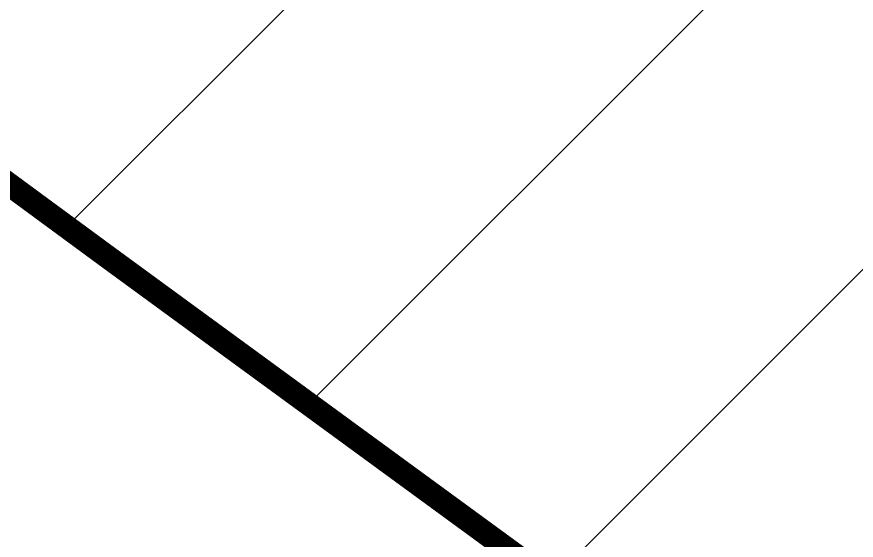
# Model space of a CAD drawing. Header units: metres. Extents: x 284258 to 323604, y 7393143 to 7451144.
# Drawn here: x 302977.33 to 302986.31, y 7440805.36 to 7440810.96 of the extents above; entities that cross this region are included whole.
import ezdxf

# ---------------------------------------------------------------- set-up
doc = ezdxf.new("R2010")
doc.units = ezdxf.units.M
doc.layers.add('DESAPROPRIAÇÃO_MRS', color=160, linetype='Continuous')

msp = doc.modelspace()

# ---------------------------------------------------------------- hatches: boundary and pattern name
at = {"layer": 'DESAPROPRIAÇÃO_MRS', "transparency": 33554687}
h = msp.add_hatch(dxfattribs=at)
h.set_pattern_fill('ANSI31', color=256)
h.paths.add_polyline_path([(302459.0492, 7441387.3459), (302454.0824, 7441388.4114), (302449.2081, 7441389.2816), (302444.1995, 7441390.3264), (302439.3353, 7441391.4695), (302434.439, 7441392.4846), (302429.5276, 7441393.6406), (302425.4898, 7441394.5245), (302433.7777, 7441400.7969), (302448.6845, 7441398.4854), (302471.6533, 7441394.7966), (302489.0069, 7441391.7807), (302491.4024, 7441391.4425), (302506.4864, 7441389.3136), (302524.5782, 7441385.6883), (302533.4942, 7441383.1489), (302556.9673, 7441376.4026), (302571.6142, 7441370.7733), (302590.9226, 7441358.9807), (302598.0353, 7441355.7254), (302617.5858, 7441346.688), (302628.8235, 7441340.8284), (302650.4917, 7441329.0859), (302657.8484, 7441324.972), (302666.7742, 7441318.779), (302680.1707, 7441309.0271), (302688.5803, 7441302.7934), (302695.0489, 7441294.8966), (302705.2235, 7441282.8156), (302710.305, 7441276.5273), (302720.0862, 7441266.5064), (302727.4953, 7441258.8796), (302733.8023, 7441253.1857), (302742.7221, 7441237.1547), (302751.1199, 7441221.9297), (302751.5504, 7441221.0448), (302759.7285, 7441204.2371), (302769.6107, 7441183.3025), (302776.2788, 7441168.1714), (302784.7761, 7441149.0323), (302796.125, 7441125.3644), (302806.9802, 7441103.3347), (302818.7082, 7441079.7996), (302820.4729, 7441076.3994), (302822.0436, 7441073.3999), (302824.349, 7441068.9664), (302826.7368, 7441064.3574), (302828.8699, 7441059.9493), (302830.8236, 7441055.5066), (302832.9144, 7441050.74), (302834.8628, 7441046.2658), (302836.9044, 7441041.5582), (302838.8003, 7441037.1063), (302840.6445, 7441032.7242), (302842.8655, 7441027.5232), (302844.7039, 7441023.139), (302846.7816, 7441018.1842), (302848.7215, 7441013.5079), (302850.5527, 7441009.0836), (302851.6901, 7441006.2894), (302852.6576, 7441003.9497), (302859.4947, 7440987.2698), (302869.0494, 7440968.3613), (302873.9269, 7440959.4166), (302885.9236, 7440941.7143), (302903.7089, 7440916.9013), (302917.1392, 7440897.5852), (302926.3459, 7440884.5413), (302933.729, 7440874.2405), (302952.9066, 7440852.4859), (302963.1146, 7440841.4311), (302972.6199, 7440829.4749), (302981.9366, 7440821.8273), (302996.8796, 7440808.8311), (303013.1371, 7440795.1733), (303060.9357, 7440787.7619), (303064.4895, 7440786.9616), (303057.5548, 7440780.6246), (303045.9411, 7440777.6808), (303043.6757, 7440774.0404), (303035.3626, 7440772.6866), (303029.0177, 7440776.3586), (303024.5388, 7440779.3271), (303019.9968, 7440781.8293), (303015.245, 7440784.382), (303005.4861, 7440790.1553), (303001.0708, 7440793.1312), (302996.4769, 7440795.9743), (302991.971, 7440798.9692), (302987.2628, 7440801.8621), (302982.7102, 7440805.1632), (302978.3222, 7440808.3741), (302973.9886, 7440811.5639), (302969.4869, 7440814.7565), (302965.2515, 7440818.1419), (302960.1109, 7440821.7948), (302953.9796, 7440831.8226), (302952.616, 7440838.5734), (302949.4272, 7440842.4431), (302945.3709, 7440845.9571), (302941.933, 7440850.2966), (302938.6456, 7440853.4824), (302933.8067, 7440856.8544), (302930.0813, 7440862.4107), (302928.4277, 7440865.6904), (302923.1221, 7440867.1173), (302918.3105, 7440873.1033), (302912.0507, 7440888.1064), (302911.6769, 7440895.9767), (302909.6153, 7440901.0531), (302906.3676, 7440905.9725), (302905.7865, 7440910.8236), (302902.4061, 7440912.8502), (302898.166, 7440918.3445), (302896.3843, 7440923.7099), (302893.9676, 7440927.3912), (302891.1654, 7440931.3868), (302888.0829, 7440935.2232), (302885.0463, 7440938.8877), (302880.5872, 7440942.9975), (302878.5645, 7440948.1556), (302875.6676, 7440951.4593), (302872.3875, 7440955.5125), (302868.6696, 7440959.9455), (302866.1712, 7440965.2414), (302864.0762, 7440969.8481), (302861.8721, 7440974.04), (302858.9169, 7440978.4918), (302856.8879, 7440983.256), (302854.4083, 7440987.0581), (302851.0897, 7440991.5082), (302848.7388, 7440996.6349), (302846.7116, 7441000.9952), (302844.1344, 7441005.1866), (302841.5796, 7441009.6858), (302838.9603, 7441014.1997), (302836.5889, 7441018.8239), (302834.1562, 7441023.4418), (302832.0236, 7441028.1776), (302829.8539, 7441032.7988), (302827.7989, 7441037.526), (302826.0169, 7441041.706), (302822.7465, 7441046.3415), (302821.5138, 7441052.3194), (302820.5821, 7441056.1618), (302818.7521, 7441058.5386), (302809.7294, 7441063.1004), (302813.8128, 7441072.8856), (302813.5685, 7441076.3772), (302812.2737, 7441080.4517), (302810.5316, 7441084.9893), (302808.837, 7441089.4294), (302806.5289, 7441094.0099), (302804.8421, 7441099.1263), (302803.2713, 7441103.8892), (302801.6679, 7441108.1843), (302799.739, 7441112.715), (302797.7147, 7441117.1021), (302795.4408, 7441121.6009), (302793.3924, 7441126.2486), (302791.3834, 7441130.6516), (302789.202, 7441134.9616), (302786.9509, 7441139.2286), (302784.5045, 7441143.4337), (302781.9842, 7441147.7247), (302779.7113, 7441151.6617), (302776.1604, 7441155.9438), (302774.1444, 7441161.707), (302773.0787, 7441166.3873), (302771.2263, 7441170.5029), (302769.471, 7441174.945), (302767.369, 7441179.036), (302765.0956, 7441183.3017), (302762.7529, 7441187.68), (302760.5277, 7441192.2814), (302758.829, 7441196.3676), (302756.019, 7441200.1698), (302753.6937, 7441204.9183), (302751.5303, 7441209.1909), (302750.4191, 7441211.2859), (302744.745, 7441221.7674), (302742.1196, 7441225.4234), (302739.829, 7441229.2242), (302736.888, 7441232.6717), (302732.7905, 7441236.1967), (302730.3144, 7441240.3133), (302726.6096, 7441243.2973), (302723.5222, 7441247.5171), (302720.4467, 7441250.8577), (302717.3614, 7441254.1173), (302713.3589, 7441257.3588), (302710.3191, 7441261.2355), (302706.8896, 7441264.2062), (302703.6469, 7441267.3772), (302693.4398, 7441274.5056), (302691.7175, 7441290.473), (302687.8603, 7441293.8877), (302685.819, 7441295.6948), (302684.4478, 7441296.9087), (302683.2985, 7441297.9262), (302667.6794, 7441311.7273), (302651.0859, 7441323.7239), (302637.2399, 7441314.4357), (302628.8115, 7441316.0708), (302623.985, 7441319.1168), (302620.3159, 7441321.598), (302616.2221, 7441323.616), (302611.9683, 7441326.1539), (302608.1241, 7441328.5915), (302603.8833, 7441330.8118), (302599.0143, 7441334.173), (302595.0927, 7441339.7539), (302594.7211, 7441344.5023), (302591.059, 7441346.4038), (302586.9791, 7441348.3997), (302582.7798, 7441350.0831), (302578.1007, 7441351.7813), (302573.969, 7441353.8014), (302569.3749, 7441355.0937), (302564.5446, 7441357.3577), (302560.4864, 7441359.5466), (302556.1427, 7441361.1619), (302551.7468, 7441363.2034), (302547.601, 7441364.8235), (302543.1086, 7441366.2012), (302538.2738, 7441367.8848), (302533.9426, 7441369.8617), (302529.5906, 7441371.2297), (302525.0566, 7441372.7956), (302520.7033, 7441374.1312), (302516.0173, 7441375.2059), (302511.3106, 7441376.6072), (302506.6986, 7441377.7963), (302502.174, 7441378.9744), (302497.4123, 7441379.8303), (302492.2468, 7441381.105), (302488.0957, 7441382.6356), (302483.5118, 7441382.7851), (302478.3011, 7441383.8818), (302477.3603, 7441384.0712), (302473.5564, 7441384.4907), (302468.5165, 7441385.7325), (302463.9573, 7441386.7054)])

# ---------------------------------------------------------------- linework, layer by layer
at = {"layer": 'DESAPROPRIAÇÃO_MRS', "transparency": 33554687, "const_width": 0.25, "flags": 128}
msp.add_lwpolyline([(302981.9366, 7440821.8273), (302996.8796, 7440808.8311), (303013.1371, 7440795.1733), (303060.9357, 7440787.7619), (303064.4895, 7440786.9616), (303057.5548, 7440780.6246), (303045.9411, 7440777.6808), (303043.6757, 7440774.0404), (303035.3626, 7440772.6866), (303029.0177, 7440776.3586), (303024.5388, 7440779.3271), (303019.9968, 7440781.8293), (303015.245, 7440784.382), (303005.4861, 7440790.1553), (303001.0708, 7440793.1312), (302996.4769, 7440795.9743), (302991.971, 7440798.9692), (302987.2628, 7440801.8621), (302982.7102, 7440805.1632), (302978.3222, 7440808.3741), (302973.9886, 7440811.5639), (302969.4869, 7440814.7565), (302965.2515, 7440818.1419)], dxfattribs=at)

doc.saveas('drawing.dxf')
